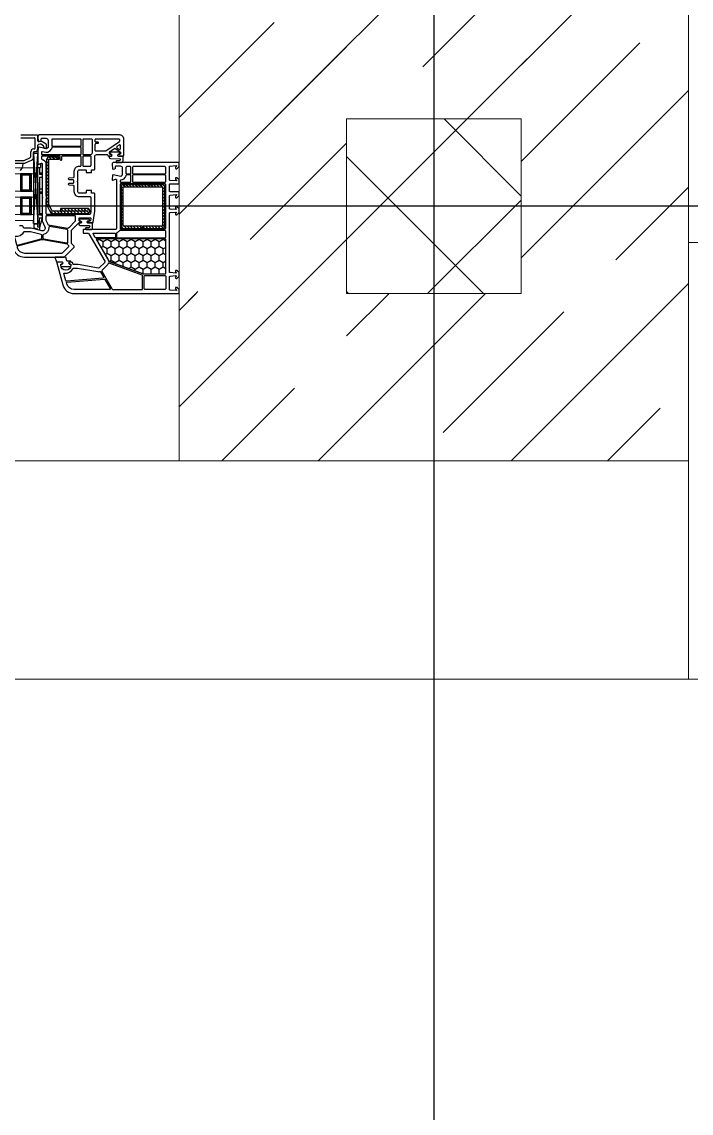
# Model space of a CAD drawing. Header units: inches. Extents: x -21163 to 11874, y -14995 to 6550.
# Drawn here: x -534 to -74, y -8287 to -7537 of the extents above; entities that cross this region are included whole.
import ezdxf

# ---------------------------------------------------------------- set-up
doc = ezdxf.new("R2010")
doc.units = ezdxf.units.IN
doc.header["$MEASUREMENT"] = 0
doc.linetypes.add('CONTI', pattern=[0])
doc.linetypes.add('GOST2.303 5', pattern=[24, 20, -1.5, 1, -1.5])
doc.layers.get('0').update_dxf_attribs({"color": 8})
for name, color, linetype in [('axis_dim', 8, 'CONTI'), ('GASKET', 8, 'Continuous'), ('PVC', 8, 'Continuous'), ('STEEL', 8, 'Continuous')]:
    doc.layers.add(name, color=color, linetype=linetype)
for name, color, linetype, lineweight in [('doors_windows', 8, 'Continuous', 5), ('stair1', 8, 'Continuous', 15), ('Wall2', 8, 'Continuous', 5)]:
    doc.layers.add(name, color=color, linetype=linetype, lineweight=lineweight)

# ---------------------------------------------------------------- blocks, each defined once
blk = doc.blocks.new('*U17')
at = {"linetype": 'Continuous'}
h = blk.add_hatch(dxfattribs=at)
h.set_pattern_fill('HONEY', color=6, angle=-90, style=0)
h.set_pattern_definition([(270, (-72.136, 52.6428), (2.74963, -4.7625), [3.175, -6.35]), (30, (-72.136, 52.6428), (2.74963, 4.7625), [3.175, -6.35]), (330, (-72.136, 52.6428), (5.49926, -6e-07), [-6.35, 3.175])])
h.paths.add_polyline_path([(56.24, -37.59, 0.57735), (56.67, -36.84), (48.99, -23.53, -0.079163), (48.6, -22.5, 0.259107), (48.28, -22.14), (24.61, -13.52, 0.087489), (24.43, -13.49), (9.72, -13.49, 0.414214), (9.22, -13.99), (9.22, -37.09, 0.414214), (9.72, -37.59)])
at = {"color": 1, "linetype": 'Continuous'}
for p, q in [((95.8, -45.39), (95.8, -43.52)), ((95.8, -43.52), (97, -43.85)), ((97, -43.85), (97, -44.14)), ((97, -44.14), (99.56, -44.82)), ((99.56, -44.82), (99.56, -47.87)), ((94, -51.97), (95.8, -45.37)), ((95.8, -51.97), (94, -51.97)), ((94, -82.97), (94, -51.97)), ((95.8, -45.37), (97, -45.65)), ((95.8, -45.37), (95.8, -51.97)), ((95.8, -45.65), (95.8, -51.97)), ((97, -49.97), (95.8, -49.97)), ((97, -45.65), (97, -88.61)), ((99.56, -47.87), (97, -47.87)), ((97, -76.2), (97, -52)), ((95.8, -53.97), (94, -53.97)), ((95.8, -54.97), (94, -54.97)), ((95.8, -53.97), (95.8, -54.57)), ((95.8, -79.97), (95.8, -53.97)), ((95.8, -68.97), (94, -68.97)), ((95.8, -69.97), (94, -69.97)), ((95.8, -71.97), (94, -71.97)), ((95.8, -79.97), (94, -79.97)), ((95.8, -81.97), (94, -81.97)), ((95.8, -86.67), (95.8, -81.97)), ((95.8, -82.97), (94, -82.97)), ((97, -86.67), (95.3, -86.67)), ((95.3, -89.07), (95.3, -86.67)), ((97, -88.61), (95.3, -89.07))]:
    blk.add_line(p, q, dxfattribs=at)
at = {"color": 1, "linetype": 'Continuous', "lineweight": 25}
for p, q in [((99.98, -48.17), (96.99, -96.18)), ((99.98, -96.18), (96.99, -48.17))]:
    blk.add_line(p, q, dxfattribs=at)
at = {"color": 5}
for p, q in [((102.48, -55.28), (101.48, -55.28)), ((102.48, -56.28), (101.48, -56.28)), ((102.48, -57.28), (101.48, -57.28)), ((102.48, -58.28), (101.48, -58.28)), ((102.48, -59.28), (101.48, -59.28)), ((102.48, -55.28), (102.48, -54.28)), ((103.48, -55.28), (103.48, -54.28)), ((104.48, -55.28), (104.48, -54.28)), ((105.48, -55.28), (105.48, -54.28)), ((106.48, -55.28), (106.48, -54.28)), ((107.48, -55.28), (107.48, -54.28)), ((107.98, -55.28), (107.98, -54.28)), ((107.98, -55.28), (108.98, -55.28)), ((107.98, -56.28), (108.98, -56.28)), ((107.98, -57.28), (108.98, -57.28)), ((107.98, -58.28), (108.98, -58.28)), ((107.98, -59.28), (108.98, -59.28)), ((102.48, -60.28), (101.48, -60.28)), ((102.48, -61.28), (101.48, -61.28)), ((102.48, -62.28), (101.48, -62.28)), ((102.48, -63.28), (101.48, -63.28)), ((102.48, -64.28), (101.48, -64.28)), ((102.48, -65.28), (101.48, -65.28)), ((102.48, -65.28), (101.48, -65.28)), ((102.48, -66.28), (101.48, -66.28)), ((102.48, -65.28), (102.48, -66.28)), ((103.48, -66.28), (103.48, -65.28)), ((104.48, -66.28), (104.48, -65.28)), ((105.48, -66.28), (105.48, -65.28)), ((106.48, -66.28), (106.48, -65.28)), ((107.48, -66.28), (107.48, -65.28)), ((107.98, -60.28), (108.98, -60.28)), ((107.98, -61.28), (108.98, -61.28)), ((107.98, -62.28), (108.98, -62.28)), ((107.98, -63.28), (108.98, -63.28)), ((107.98, -64.28), (108.98, -64.28)), ((107.98, -65.28), (108.98, -65.28)), ((107.98, -65.28), (108.98, -65.28)), ((107.98, -65.28), (107.98, -66.28)), ((107.98, -66.28), (108.98, -66.28)), ((102.48, -71.28), (101.48, -71.28)), ((102.48, -72.28), (101.48, -72.28)), ((102.48, -73.28), (101.48, -73.28)), ((102.48, -74.28), (101.48, -74.28)), ((102.48, -71.28), (102.48, -70.28)), ((103.48, -71.28), (103.48, -70.28)), ((104.48, -71.28), (104.48, -70.28)), ((105.48, -71.28), (105.48, -70.28)), ((106.48, -71.28), (106.48, -70.28)), ((107.48, -71.28), (107.48, -70.28)), ((107.98, -71.28), (107.98, -70.28)), ((107.98, -71.28), (108.98, -71.28)), ((107.98, -72.28), (108.98, -72.28)), ((107.98, -73.28), (108.98, -73.28)), ((107.98, -74.28), (108.98, -74.28)), ((102.48, -75.28), (101.48, -75.28)), ((102.48, -76.28), (101.48, -76.28)), ((102.48, -77.28), (101.48, -77.28)), ((102.48, -78.28), (101.48, -78.28)), ((102.48, -79.28), (101.48, -79.28)), ((102.48, -80.28), (101.48, -80.28)), ((102.48, -81.28), (101.48, -81.28)), ((102.48, -81.28), (101.48, -81.28)), ((102.48, -82.28), (101.48, -82.28)), ((102.48, -81.28), (102.48, -82.28)), ((103.48, -82.28), (103.48, -81.28)), ((104.48, -82.28), (104.48, -81.28)), ((105.48, -82.28), (105.48, -81.28)), ((106.48, -82.28), (106.48, -81.28)), ((107.48, -82.28), (107.48, -81.28)), ((107.98, -75.28), (108.98, -75.28)), ((107.98, -76.28), (108.98, -76.28)), ((107.98, -77.28), (108.98, -77.28)), ((107.98, -78.28), (108.98, -78.28)), ((107.98, -79.28), (108.98, -79.28)), ((107.98, -80.28), (108.98, -80.28)), ((107.98, -81.28), (108.98, -81.28)), ((107.98, -81.28), (108.98, -81.28)), ((107.98, -81.28), (107.98, -82.28)), ((107.98, -82.28), (108.98, -82.28))]:
    blk.add_line(p, q, dxfattribs=at)
blk.add_lwpolyline([(56.59, -37.59, 0.57735), (56.85, -37.14), (48.22, -22.19, 0.176327), (48.06, -22.06), (24.57, -13.51, 0.087489), (24.47, -13.49), (9.52, -13.49, 0.414214), (9.22, -13.79), (9.22, -37.29, 0.414214), (9.52, -37.59)], format="xyb", close=True)
at = {"color": 1, "linetype": 'Continuous', "lineweight": 25}
blk.add_lwpolyline([(99.98, -50.18), (99.98, -48.17), (96.99, -48.17), (96.99, -96.18), (99.98, -96.18)], close=True, dxfattribs=at)
at = {"color": 5}
for points in [[(101.48, -66.28), (108.98, -66.28), (108.98, -54.28), (101.48, -54.28)], [(102.48, -65.28), (107.98, -65.28), (107.98, -55.28), (102.48, -55.28)], [(101.48, -82.28), (108.98, -82.28), (108.98, -70.28), (101.48, -70.28)], [(102.48, -81.28), (107.98, -81.28), (107.98, -71.28), (102.48, -71.28)]]:
    blk.add_lwpolyline(points, close=True, dxfattribs=at)
at = {"layer": 'doors_windows', "color": 5}
for points in [[(100, -50.28), (491.05, -50.28), (491.05, -54.28), (100, -54.28)], [(100, -66.28), (491.05, -66.28), (491.05, -70.28), (100, -70.28)], [(100, -82.28), (491.05, -82.28), (491.05, -86.28), (100, -86.28)]]:
    blk.add_lwpolyline(points, close=True, dxfattribs=at)
at = {"layer": 'GASKET'}
blk.add_line((107.45, -87.48), (107.09, -89.5), dxfattribs=at)
at = {"layer": 'GASKET', "color": 5, "linetype": 'Continuous'}
for points in [[(75.14, -22.56, -0.414214), (74.44, -21.86), (74.44, -21.76, -0.414214), (74.74, -21.46), (75.59, -21.46), (75.76, -21.16, 0.57735), (75.24, -20.26), (74.79, -20.26, -0.414214), (74.29, -19.76), (74.29, -19.46, -0.020024), (74.3, -19.18, -0.390947), (75.3, -18.26), (80.28, -18.26, -0.390947), (81.28, -19.18), (81.29, -19.46), (81.29, -19.76, -0.414214), (80.79, -20.26), (80.34, -20.26, 0.57735), (79.82, -21.16), (80, -21.46), (84.04, -21.46), (85.06, -24.85, -0.502334), (84.77, -25.23), (78.01, -25.23), (77.28, -22.8, 0.349418), (76.98, -22.56)], [(62.12, -49.68, 0.414214), (61.62, -50.18, 0.054959), (61.71, -50.94, 0.351258), (61.9, -51.1), (68.34, -51.1, 0.351258), (68.54, -50.94, 0.054959), (68.62, -50.18, 0.414214), (68.12, -49.68), (67.67, -49.68, -0.57735), (67.15, -48.78), (67.33, -48.48), (68.79, -48.48, 0.414214), (68.99, -48.28), (68.99, -47.81, 0.407864), (68.01, -46.81), (61.8, -46.68, -0.433601), (61.41, -46.24), (61.44, -45.92, -0.363714), (62.16, -45.19), (63.13, -45.11, -0.169782), (63.32, -45.16, 1.241435), (63.77, -43.99), (60.68, -43.99, 0.414214), (59.48, -45.19), (59.48, -48.18, 0.414214), (59.78, -48.48), (62.92, -48.48), (63.09, -48.78, -0.57735), (62.57, -49.68)], [(41.14, -95.68, 0.414214), (40.64, -96.18, 0.054959), (40.72, -96.94, 0.351258), (40.91, -97.1), (47.36, -97.1, 0.351258), (47.55, -96.94, 0.054959), (47.64, -96.18, 0.414214), (47.14, -95.68), (46.69, -95.68, -0.57735), (46.17, -94.78), (46.34, -94.48), (47.8, -94.48, 0.414214), (48, -94.28), (48, -93.81, 0.407864), (47.02, -92.81), (40.81, -92.68, -0.433601), (40.42, -92.24), (40.45, -91.92, -0.363714), (41.18, -91.19), (42.14, -91.11, -0.169782), (42.33, -91.16, 1.241435), (42.79, -89.99), (39.7, -89.99, 0.414214), (38.5, -91.19), (38.5, -94.18, 0.414214), (38.8, -94.48), (41.93, -94.48), (42.1, -94.78, -0.57735), (41.59, -95.68)]]:
    blk.add_lwpolyline(points, format="xyb", close=True, dxfattribs=at)
at = {"layer": 'GASKET'}
blk.add_arc((112.37, -88.34), 5, 132.48598, 170, dxfattribs=at)
at = {"layer": 'PVC'}
for p, q in [((105.5, -89.74), (101.35, -91.76)), ((117.7, -89.5), (106.55, -89.5)), ((99.5, -97.5), (99.1, -97.5)), ((100, -93.92), (100, -97)), ((101.9, -93.92), (101.9, -97.3)), ((106.33, -91.45), (102.18, -93.47)), ((114.77, -91.4), (106.55, -91.4)), ((91, -100.65), (91, -102.27)), ((91.25, -102.7), (94.8, -104.75)), ((93, -100.65), (93, -101.11)), ((93.25, -101.55), (95.01, -102.56)), ((94.8, -104.75), (96.41, -104.47)), ((95.35, -102.62), (96.59, -102.4)), ((97, -99.6), (97, -101.91)), ((97, -104.96), (97, -108.25)), ((98.9, -99.9), (98.9, -106.6)), ((99.8, -99.4), (99.4, -99.4)), ((97.75, -109), (97, -108.25)), ((108.63, -109), (97.75, -109)), ((108.72, -107.1), (99.4, -107.1))]:
    blk.add_line(p, q, dxfattribs=at)
for points in [[(44, -44), (65.5, -44, 0.414214), (66, -43.5), (66, -42, 0.414214), (65.5, -41.5), (62.8, -41.5, -0.267949), (61.93, -41), (51.13, -22.29, -0.339454), (51.29, -21.09), (54.58, -17.8, -0.245592), (55.47, -17.52), (69.3, -19.95, 0.043661), (69.82, -20), (72.5, -20, -0.414214), (73, -20.5, 0.414214), (74, -21.5), (75.65, -21.5), (75.82, -21.2, 0.57735), (75.3, -20.3), (74.85, -20.3, -0.414214), (74.35, -19.8), (74.35, -19.5, -1), (81.35, -19.5), (81.35, -19.8, -0.414214), (80.85, -20.3), (80.4, -20.3, 0.57735), (79.88, -21.2), (80.05, -21.5), (83.7, -21.5, 0.493145), (83.99, -21.12), (79.92, -5.93, 0.339454), (72.19, 0), (0.5, 0, 0.414214), (0, -0.5), (0, -2.41), (0, -2.7), (1.5, -4.2), (2, -4.2, 0.414214), (2.5, -3.7), (2.5, -3.3, 0.198912), (2.44, -3.16), (1.79, -2.51, -0.700208), (2.03, -2), (6.24, -2.37, -0.388879), (6.7, -2.87), (6.7, -11.46, -0.388879), (6.24, -11.96), (2.33, -12.3, -0.700208), (2.09, -11.79), (2.44, -11.44, 0.198912), (2.5, -11.3), (2.5, -10.9, 0.414214), (2, -10.4), (1.5, -10.4), (0, -11.9), (0, -14.4), (1.5, -15.9), (2, -15.9, 0.414214), (2.5, -15.4), (2.5, -15, 0.198912), (2.44, -14.86), (2.09, -14.51, -0.700208), (2.33, -14), (6.24, -14.34, -0.388879), (6.7, -14.84), (6.7, -55.16, -0.388879), (6.24, -55.66), (2.33, -56, -0.700208), (2.09, -55.49), (2.44, -55.14, 0.198912), (2.5, -55), (2.5, -54.6, 0.414214), (2, -54.1), (1.5, -54.1), (0, -55.6), (0, -58.1), (1.5, -59.6), (2, -59.6, 0.414214), (2.5, -59.1), (2.5, -58.7, 0.198912), (2.44, -58.56), (2.09, -58.21, -0.700208), (2.33, -57.7), (6.24, -58.04, -0.388879), (6.7, -58.54), (6.7, -67.13, -0.388879), (6.24, -67.63), (2.03, -68, -0.700208), (1.79, -67.49), (2.44, -66.84, 0.198912), (2.5, -66.7), (2.5, -66.3, 0.414214), (2, -65.8), (1.5, -65.8), (0, -67.3), (0, -67.59), (0, -69.5, 0.414214), (0.5, -70), (6.2, -70, -0.414214), (6.7, -70.5), (6.7, -74.9, -0.414214), (6.2, -75.4), (0.5, -75.4, 0.414214), (0, -75.9), (0, -78.1), (1.5, -79.6), (2, -79.6, 0.414214), (2.5, -79.1), (2.5, -78.7, 0.198912), (2.44, -78.56), (1.79, -77.91, -0.700208), (2.03, -77.4), (6.24, -77.77, -0.388879), (6.7, -78.27), (6.7, -87.13, -0.388879), (6.24, -87.63), (2.03, -88, -0.700208), (1.79, -87.49), (2.44, -86.84, 0.198912), (2.5, -86.7), (2.5, -86.3, 0.414214), (2, -85.8), (1.5, -85.8), (0, -87.3), (0, -87.59), (0, -89.5, 0.414214), (0.5, -90), (45.25, -90), (46, -89.25), (46, -88.75), (45.82, -85.97, 0.446275), (45.23, -85.51), (44.11, -85.7, 0.36397), (43.7, -86.2), (43.7, -87.2, -0.414214), (43.2, -87.7), (40.5, -87.7, -0.414214), (39, -86.2), (39, -81.43), (40, -80.43), (45.22, -81.49, 0.454146), (45.82, -81.03), (46, -78.32, 0.51393), (45.62, -78.01), (43.63, -78.54, -0.493145), (43, -78.06), (43, -45, -0.414214)], [(23.95, -3.3), (23.95, -11.9, -0.414214), (23.45, -12.4), (9.7, -12.4, -0.414214), (9.2, -11.9), (9.2, -3.3, -0.414214), (9.7, -2.8), (23.45, -2.8, -0.414214)], [(25.55, -2.8, 0.414214), (25.05, -3.3), (25.05, -12.18, 0.315299), (25.38, -12.65), (48.07, -20.91, 0.415199), (48.71, -20.61, -0.110369), (49.53, -19.32), (52.89, -15.95, 0.339454), (52.97, -15.35), (45.87, -3.05, 0.267949), (45.44, -2.8)], [(47.87, -2.8), (72.19, -2.8, -0.339454), (77.21, -6.65), (77.34, -7.12, -0.466308), (76.9, -7.75), (51.47, -9.97, -0.291473), (51, -9.72), (47.43, -3.55, -0.57735)], [(24.5, -13.5), (9.7, -13.5, 0.414214), (9.2, -14), (9.2, -37.1, 0.414214), (9.7, -37.6), (56.22, -37.6, 0.57735), (56.65, -36.85), (48.97, -23.54, -0.079163), (48.58, -22.51, 0.259107), (48.26, -22.15)], [(52.32, -10.6), (77.26, -8.42, -0.36397), (77.79, -8.79), (79.1, -13.7, -0.546119), (78.76, -14.08, 0.339137), (72.85, -17.21, -0.293253), (72.4, -17.5), (69.78, -17.5), (55.9, -15.05, 0.100742), (54.5, -15.09, -0.329802), (53.96, -14.85), (51.94, -11.35, -0.548619)], [(9.7, -38.3, 0.414214), (9.2, -38.8), (9.2, -42.8, 0.414214), (9.7, -43.3), (40.66, -43.3, 0.252264), (41.08, -43.08, -0.152167), (42.69, -41.76, 0.305615), (43, -41.29), (43, -38.8, 0.414214), (42.5, -38.3)], [(9.7, -44.4, 0.414214), (9.2, -44.9), (9.2, -54.1, -1), (9.2, -54.7), (9.2, -65.1, -1), (9.2, -65.7), (9.2, -74.9, 0.414214), (9.7, -75.4), (40, -75.4, 0.414214), (40.5, -74.9), (40.5, -44.9, 0.414214), (40, -44.4)], [(44.2, -38.3), (57.2, -38.3, -0.267949), (57.63, -38.55), (59.08, -41.05, -0.57735), (58.82, -41.5), (44.2, -41.5, -0.414214), (43.7, -41), (43.7, -38.8, -0.414214)], [(9.7, -76.5, 0.414214), (9.2, -77), (9.2, -81, 0.414214), (9.7, -81.5), (31.5, -81.5, 0.414214), (32, -81), (32, -77, 0.414214), (31.5, -76.5)], [(9.7, -82.2, 0.414214), (9.2, -82.7), (9.2, -86.7, 0.414214), (9.7, -87.2), (31.5, -87.2, 0.414214), (32, -86.7), (32, -82.7, 0.414214), (31.5, -82.2)], [(33.6, -76.5, 0.414214), (33.1, -77), (33.1, -81, 0.414214), (33.6, -81.5), (36.03, -81.5, 0.372896), (36.53, -81.07, -0.161969), (37.23, -79.66), (38.23, -78.66, -0.198912), (40, -77.93, 0.414214), (40.5, -77.43), (40.5, -77, 0.414214), (40, -76.5)], [(33.6, -82.2, 0.414214), (33.1, -82.7), (33.1, -86.7, 0.414214), (33.6, -87.2), (36, -87.2, 0.414214), (36.5, -86.7), (36.5, -82.7, 0.414214), (36, -82.2)]]:
    blk.add_lwpolyline(points, format="xyb", close=True, dxfattribs=at)
at = {"layer": 'PVC', "linetype": 'Continuous', "lineweight": 25}
blk.add_lwpolyline([(113.92, -30.93, 0.339454), (106.19, -25), (79.41, -25, 0.198912), (78.71, -25.29), (72.15, -31.85, 0.414214), (72.15, -32.56), (73.85, -34.27, -0.198912), (74, -34.62), (74, -43.29, -0.198912), (73.85, -43.65), (69.15, -48.35, -0.198912), (68.79, -48.5), (67.35, -48.5), (67.18, -48.8, 0.57735), (67.7, -49.7), (68.2, -49.7, -0.414214), (68.7, -50.2), (68.7, -51.6, -0.414214), (68.2, -52.1), (61.21, -52.1, -0.455633), (60.72, -51.53), (60.91, -50.13, -0.373972), (61.41, -49.7), (62.6, -49.7, 0.57735), (63.12, -48.8), (62.95, -48.5), (59.56, -48.5, 0.373885), (59.06, -48.93), (58, -56.5), (58, -68.6, 0.414214), (58.3, -68.9), (59.9, -68.9, -0.414214), (60.2, -69.2), (60.2, -70.6, 0.414214), (60.5, -70.9), (63.6, -70.9, 0.414214), (63.9, -70.6), (63.9, -69.4, -0.414214), (64.4, -68.9), (68.5, -68.9, -0.414214), (69.5, -69.9), (69.5, -76.29, 0.201513), (69.65, -76.64, -0.420084), (69.65, -77.36, 0.201513), (69.5, -77.71), (69.5, -84.1, -0.414214), (68.5, -85.1), (64.4, -85.1, -0.414214), (63.9, -84.6), (63.9, -83.4, 0.414214), (63.6, -83.1), (60.5, -83.1, 0.414214), (60.2, -83.4), (60.2, -84.8, -0.414214), (59.9, -85.1), (58.3, -85.1, 0.414214), (58, -85.4), (58, -94, -0.414214), (56.5, -95.5), (49.5, -95.5, -0.414214), (49, -95, 0.414214), (48.5, -94.5), (46.35, -94.5), (46.18, -94.8, 0.57735), (46.7, -95.7), (47.2, -95.7, -0.414214), (47.7, -96.2), (47.7, -97.17, -0.244698), (47.49, -97.58), (44.44, -99.72, -0.315299), (43.86, -99.72), (40.51, -97.37, -0.244698), (40.3, -96.96), (40.3, -96.2, -0.414214), (40.8, -95.7), (41.6, -95.7, 0.57735), (42.12, -94.8), (41.95, -94.5), (38.3, -94.5, 0.414214), (38, -94.8), (38, -106, 0.414214), (41, -109), (96.25, -109), (97, -108.25), (97, -107.75), (96.82, -104.97, 0.446275), (96.23, -104.51), (95.11, -104.7, 0.36397), (94.7, -105.2), (94.7, -106.2, -0.414214), (94.2, -106.7), (91.5, -106.7, -0.414214), (90, -105.2), (90, -100.43), (91, -99.43), (96.22, -100.49, 0.454146), (96.82, -100.03), (96.99, -97.41, 0.016582), (97, -97.21), (97, -89.3, 0.493145), (96.62, -89.01), (94.63, -89.54, -0.493145), (94, -89.06), (94, -66.71, 0.201513), (93.85, -66.36, -0.420084), (93.85, -65.64, 0.201513), (94, -65.29), (94, -50), (92.17, -45.8, -0.628383), (94.52, -43.07), (101.73, -45), (106.5, -45, -0.414214), (107, -45.5, 0.414214), (108, -46.5), (109.65, -46.5)], format="xyb", dxfattribs=at)
for points in [[(93.48, -36.95, 0.109518), (94.78, -36.9), (110.94, -32.57, 0.414214), (111.29, -31.95), (111.21, -31.65, 0.339454), (106.19, -27.8), (80.57, -27.8, 0.198912), (79.87, -28.09), (75.88, -32.08, 0.382222), (75.84, -32.75, -0.088112), (76.34, -33.67, 0.274835), (76.73, -34)], [(88.94, -46.01, 0.498043), (89.52, -45.46, -0.394481), (93.23, -40.57, 0.365019), (93.65, -40.07), (93.65, -38.12, 0.36397), (93.24, -37.62), (77.09, -34.77, 0.466308), (76.5, -35.27), (76.5, -43.39, 0.36397), (76.91, -43.89)], [(106.4, -42.5, 0.293253), (106.85, -42.21, -0.339137), (112.76, -39.08, 0.546119), (113.1, -38.7), (111.73, -33.6, 0.414214), (111.12, -33.24), (94.72, -37.64, 0.339454), (94.35, -38.12), (94.35, -40.05, 0.339454), (94.72, -40.53), (101.99, -42.48, 0.065543), (102.12, -42.5)], [(91, -53.5, 0.414214), (91.5, -53), (91.5, -50.63, 0.103244), (91.46, -50.43), (90.21, -47.58, 0.251284), (89.84, -47.28), (76.38, -44.91, 0.28183), (75.89, -45.1, -0.034736), (75.62, -45.41), (71.35, -49.69, 0.198912), (71.2, -50.04), (71.2, -53, 0.414214), (71.7, -53.5)], [(80.2, -94.4, 0.414214), (80.7, -93.9), (80.7, -91.9, -1), (81.7, -91.9), (81.7, -93.9, 0.414214), (82.2, -94.4), (94, -94.4, 0.414214), (94.5, -93.9), (94.5, -92.61, 0.387795), (94.05, -92.11, -0.387795), (91.5, -89.32), (91.5, -67.31, -0.229416), (91.5, -64.69), (91.5, -55.1, 0.414214), (91, -54.6), (61.23, -54.6, 0.373972), (60.73, -55.03), (60.5, -56.64, 0.034844), (60.5, -56.71), (60.5, -65.9, 0.414214), (61, -66.4), (68.5, -66.4, -0.414214), (72, -69.9), (72, -73.72, 0.39896), (72.47, -74.22), (75.53, -74.38, -0.39896), (76, -74.87), (76, -75.31, -0.39896), (75.53, -75.8), (72.73, -75.95, 0.442836), (72.26, -76.52, -0.074681), (72.26, -77.48, 0.442836), (72.73, -78.05), (75.53, -78.2, -0.39896), (76, -78.69), (76, -79.13, -0.39896), (75.53, -79.62), (72.47, -79.78, 0.39896), (72, -80.28), (72, -84.1, -0.414214), (68.5, -87.6), (67.8, -87.6, 0.414214), (67.3, -88.1), (67.3, -93.9, 0.414214), (67.8, -94.4)], [(65.7, -94.4, 0.414214), (66.2, -93.9), (66.2, -88.1, 0.414214), (65.7, -87.6), (61, -87.6, 0.414214), (60.5, -88.1), (60.5, -93.9, 0.414214), (61, -94.4)], [(65.7, -106.2, 0.414214), (66.2, -105.7), (66.2, -96, 0.414214), (65.7, -95.5), (60.53, -95.5, 0.284915), (60.08, -95.78, -0.045769), (59.7, -96.4, 0.162278), (59.6, -96.7), (59.6, -105.7, 0.414214), (60.1, -106.2)], [(87.03, -100.5, 0.372896), (87.53, -100.07, -0.161969), (88.23, -98.66), (89.23, -97.66, -0.251647), (91.5, -96.98), (93.9, -97.47, 0.4743), (94.5, -96.98), (94.5, -96, 0.414214), (94, -95.5), (67.8, -95.5, 0.414214), (67.3, -96), (67.3, -100, 0.414214), (67.8, -100.5)], [(42.69, -100.94, 0.520567), (42.69, -100.12), (41.09, -98.99, 0.606815), (40.3, -99.4), (40.3, -101.65, 0.606815), (41.09, -102.06)], [(57.3, -106.2, 0.414214), (57.8, -105.7), (57.8, -104.7, 0.414214), (57.3, -104.2), (56, -104.2, -0.414214), (55.5, -103.7), (55.5, -103.5, -0.414214), (56, -103), (57.3, -103, 0.414214), (57.8, -102.5), (57.8, -98.49, 0.436376), (57.26, -97.99, -0.01877), (57, -98), (50.53, -98, 0.153915), (50.25, -98.09), (41.01, -104.56, 0.244698), (40.8, -104.97), (40.8, -105.7, 0.414214), (41.3, -106.2)], [(87, -106.2, 0.414214), (87.5, -105.7), (87.5, -101.7, 0.414214), (87, -101.2), (67.8, -101.2, 0.414214), (67.3, -101.7), (67.3, -105.7, 0.414214), (67.8, -106.2)]]:
    blk.add_lwpolyline(points, format="xyb", close=True, dxfattribs=at)
at = {"layer": 'PVC'}
for centre, radius, start, end in [((106.55, -91.9), 2.4, 90, 115.92047), ((99.1, -99.6), 2.1, 90, 180), ((99.5, -97), 0.5, 270, 0), ((99.8, -97.3), 2.1, 270, 0), ((102.4, -93.92), 2.4, 115.92047, 180), ((102.4, -93.92), 0.5, 115.92047, 180), ((106.55, -91.9), 0.5, 90, 115.92047), ((92, -100.65), 1, 0, 180), ((91.5, -102.27), 0.5, 180, 240), ((93.5, -101.11), 0.5, 180, 240), ((95.26, -102.13), 0.5, 240, 280), ((96.5, -104.96), 0.5, 0, 100), ((96.5, -101.91), 0.5, 280, 0), ((99.4, -99.9), 0.5, 90, 180), ((99.4, -106.6), 0.5, 180, 270)]:
    blk.add_arc(centre, radius, start, end, dxfattribs=at)
at = {"layer": 'STEEL', "color": 5, "linetype": 'Continuous'}
for p, q in [((10.87, -44.9), (12.27, -46.3)), ((12.89, -44.8), (14.39, -46.3)), ((15.01, -44.8), (16.51, -46.3)), ((17.13, -44.8), (18.63, -46.3)), ((19.25, -44.8), (20.75, -46.3)), ((21.37, -44.8), (22.87, -46.3)), ((23.49, -44.8), (24.65, -45.95)), ((25.62, -44.8), (27.12, -46.3)), ((27.74, -44.8), (29.24, -46.3)), ((29.86, -44.8), (31.36, -46.3)), ((31.98, -44.8), (33.48, -46.3)), ((34.1, -44.8), (35.6, -46.3)), ((36.22, -44.8), (37.72, -46.3)), ((38.34, -44.8), (39.9, -46.36)), ((9.9, -48.17), (11.4, -49.67)), ((9.9, -50.3), (11.4, -51.8)), ((9.9, -52.42), (11.4, -53.92)), ((9.92, -46.07), (11.4, -47.55)), ((38.4, -46.98), (39.9, -48.48)), ((38.4, -49.1), (39.9, -50.6)), ((38.4, -51.22), (39.9, -52.72)), ((9.9, -54.54), (11.4, -56.04)), ((9.9, -56.66), (11.4, -58.16)), ((9.9, -58.78), (11.4, -60.28)), ((38.4, -53.34), (39.9, -54.84)), ((38.4, -55.46), (39.9, -56.96)), ((38.4, -57.58), (39.9, -59.08)), ((38.4, -59.7), (39.9, -61.2)), ((61.37, -56.78), (63.05, -58.45)), ((62.1, -55.24), (63.39, -56.53)), ((63.74, -56.87), (65.32, -58.45)), ((64.15, -55.03), (65.65, -56.53)), ((66, -56.87), (67.58, -58.45)), ((66.42, -55.03), (67.92, -56.53)), ((68.26, -56.87), (69.84, -58.45)), ((68.68, -55.03), (70.18, -56.53)), ((70.52, -56.87), (72.1, -58.45)), ((70.94, -55.03), (72.44, -56.53)), ((72.79, -56.87), (74.37, -58.45)), ((73.2, -55.03), (74.7, -56.53)), ((75.05, -56.87), (76.63, -58.45)), ((75.47, -55.03), (76.97, -56.53)), ((77.31, -56.87), (78.89, -58.45)), ((77.73, -55.03), (79.23, -56.53)), ((79.58, -56.87), (81.15, -58.45)), ((79.99, -55.03), (81.49, -56.53)), ((82.26, -55.03), (83.76, -56.53)), ((84.52, -55.03), (86.02, -56.53)), ((86.78, -55.03), (89.26, -57.51)), ((88.17, -58.68), (91.02, -61.53)), ((9.9, -60.9), (11.4, -62.4)), ((9.9, -63.02), (11.4, -64.52)), ((9.9, -65.15), (11.4, -66.65)), ((9.9, -67.27), (11.4, -68.77)), ((38.4, -61.83), (39.9, -63.33)), ((38.4, -63.95), (39.9, -65.45)), ((38.4, -66.07), (39.9, -67.57)), ((89.52, -62.3), (91.02, -63.8)), ((89.52, -64.56), (91.02, -66.06)), ((89.52, -66.82), (91.02, -68.32)), ((9.9, -69.39), (11.4, -70.89)), ((9.9, -71.51), (11.4, -73.01)), ((9.95, -73.68), (11.02, -74.75)), ((11.69, -73.3), (13.19, -74.8)), ((13.81, -73.3), (15.31, -74.8)), ((15.93, -73.3), (17.43, -74.8)), ((18.05, -73.3), (19.55, -74.8)), ((20.17, -73.3), (21.67, -74.8)), ((22.3, -73.3), (23.8, -74.8)), ((24.42, -73.3), (25.92, -74.8)), ((26.54, -73.3), (28.04, -74.8)), ((28.66, -73.3), (30.16, -74.8)), ((30.78, -73.3), (32.28, -74.8)), ((32.9, -73.3), (34.4, -74.8)), ((35.02, -73.3), (36.52, -74.8)), ((37.15, -73.3), (38.63, -74.78)), ((38.4, -68.19), (39.9, -69.69)), ((38.4, -70.31), (39.9, -71.81)), ((38.4, -72.43), (39.8, -73.83)), ((89.52, -69.08), (91.02, -70.58)), ((89.52, -71.35), (91.02, -72.85)), ((89.52, -73.61), (91.02, -75.11)), ((89.52, -75.87), (91.02, -77.37)), ((89.52, -78.13), (91.02, -79.63)), ((89.52, -80.4), (91.02, -81.9)), ((89.52, -82.66), (91.02, -84.16)), ((89.52, -84.92), (91.02, -86.42)), ((89.52, -87.19), (91.02, -88.69)), ((89.52, -89.45), (91.02, -90.95)), ((82.52, -93.76), (82.59, -93.83)), ((83.35, -92.33), (84.85, -93.83)), ((85.61, -92.33), (87.11, -93.83)), ((87.88, -92.33), (89.35, -93.8)), ((89.52, -91.71), (90.71, -92.9))]:
    blk.add_line(p, q, dxfattribs=at)
blk.add_lwpolyline([(24.65, -46.3), (24.65, -44.8), (11.4, -44.8, 0.414214), (9.9, -46.3), (9.9, -73.3, 0.414214), (11.4, -74.8), (38.4, -74.8, 0.414214), (39.9, -73.3), (39.9, -46.3, 0.414214), (38.4, -44.8), (25.15, -44.8), (25.15, -46.3), (38.4, -46.3), (38.4, -73.3), (11.4, -73.3), (11.4, -46.3)], format="xyb", close=True, dxfattribs=at)
at = {"layer": 'STEEL', "linetype": 'Continuous'}
blk.add_lwpolyline([(91.02, -91.83), (91.02, -61.5, 0.116434), (90.81, -60.61), (88.57, -56.13, 0.284079), (86.79, -55.03), (62.87, -55.03, 0.414214), (61.37, -56.53), (61.37, -56.95, 0.414214), (62.87, -58.45), (81.38, -58.45), (81.38, -56.87), (62.78, -56.87, -0.940252), (62.76, -56.53), (86.66, -56.53, -0.228035), (87.23, -56.81), (89.47, -61.28, -0.116434), (89.52, -61.5), (89.52, -91.83, -0.414214), (89.02, -92.33), (82.52, -92.33), (82.52, -93.83), (89.02, -93.83, 0.414214)], format="xyb", close=True, dxfattribs=at)

msp = doc.modelspace()

# ---------------------------------------------------------------- linework, layer by layer
at = {"layer": 'axis_dim', "linetype": 'GOST2.303 5', "lineweight": 25, "ltscale": 100}
for points in [[(-250.59, -2264), (-250.59, -7664)], [(244.61, -7664), (-18161.56, -7664)], [(-250.59, -7664), (-250.59, -10307.95)]]:
    msp.add_lwpolyline(points, dxfattribs=at)
at = {"layer": 'doors_windows', "lineweight": 20, "ltscale": 50}
msp.add_lwpolyline([(-425.57, -7839), (-1025.57, -7839), (-1025.57, -7489), (-425.57, -7489)], close=True, dxfattribs=at)
at = {"layer": 'stair1', "ltscale": 75}
msp.add_lwpolyline([(-75.57, -7689), (2924.88, -7689), (2924.88, -7989), (-75.57, -7989)], close=True, dxfattribs=at)
msp.add_lwpolyline([(-13825.59, -7839), (-13825.59, -7989), (2924.88, -7989), (2924.88, -7839)], dxfattribs=at)
at = {"layer": 'Wall2', "ltscale": 100}
for points in [[(-425.57, -7839), (-425.57, -6689)], [(-75.57, -6689), (-75.57, -7839)], [(-190.57, -7566.96), (-75.57, -7451.96)], [(-360.2, -7604), (-245.2, -7489)], [(-258.13, -7568.22), (-178.91, -7489)], [(-227.61, -7604), (-144.72, -7521.1)], [(-425.57, -7603.08), (-360.22, -7537.73)], [(-425.57, -7603.08), (-360.22, -7537.73)], [(-190.57, -7633.25), (-108.97, -7551.65)], [(-425.57, -7669.38), (-310.57, -7554.38)], [(-190.57, -7699.54), (-75.57, -7584.54)], [(-161.32, -7604), (-144.72, -7587.39)], [(-310.57, -7686.96), (-227.61, -7604)], [(-310.57, -7724), (-310.57, -7604)], [(-310.57, -7604), (-190.57, -7604)], [(-310.57, -7604), (-310.57, -7724)], [(-310.57, -7686.96), (-227.61, -7604)], [(-310.57, -7724), (-310.57, -7604)], [(-310.57, -7604), (-190.57, -7604)], [(-190.57, -7656.99), (-243.56, -7604)], [(-190.57, -7656.99), (-243.56, -7604)], [(-190.57, -7724), (-190.57, -7604)], [(-190.57, -7604), (-190.57, -7724)], [(-190.57, -7604), (-190.57, -7724)], [(-376.79, -7686.88), (-310.57, -7620.67)], [(-216.37, -7724), (-310.57, -7629.8)], [(-216.37, -7724), (-310.57, -7629.8)], [(-125.54, -7700.8), (-75.57, -7650.83)], [(-254.81, -7724), (-190.57, -7659.77)], [(-254.81, -7724), (-190.57, -7659.77)], [(-425.57, -7801.96), (-310.57, -7686.96)], [(-190.57, -7832.12), (-75.57, -7717.12)], [(-425.57, -7735.67), (-412.59, -7722.68)], [(-425.57, -7801.96), (-347.61, -7724)], [(-425.57, -7735.67), (-413.91, -7724)], [(-330.03, -7839), (-215.03, -7724)], [(-309.18, -7724), (-310.57, -7722.6)], [(-309.18, -7724), (-310.57, -7722.6)], [(-190.57, -7724), (-310.57, -7724)], [(-190.57, -7724), (-310.57, -7724)], [(-310.5, -7753.17), (-281.32, -7724)], [(-244.21, -7819.46), (-161.34, -7736.6)], [(-190.57, -7765.83), (-161.34, -7736.6)], [(-197.45, -7839), (-144.72, -7786.27)], [(-396.32, -7839), (-346.29, -7788.97)], [(-396.32, -7839), (-346.29, -7788.97)], [(-131.16, -7839), (-95.05, -7802.89)], [(-330.03, -7839), (-310.57, -7819.54)], [(-310.57, -7839), (-425.57, -7839)], [(-425.57, -7839), (-144.72, -7839)], [(-75.57, -7839), (-190.57, -7839)]]:
    msp.add_lwpolyline(points, dxfattribs=at)

# ---------------------------------------------------------------- block references
at = {"ltscale": 100, "rotation": 180}
msp.add_blockref('*U17', (-425.57, -7724), dxfattribs=at)

doc.saveas('drawing.dxf')
